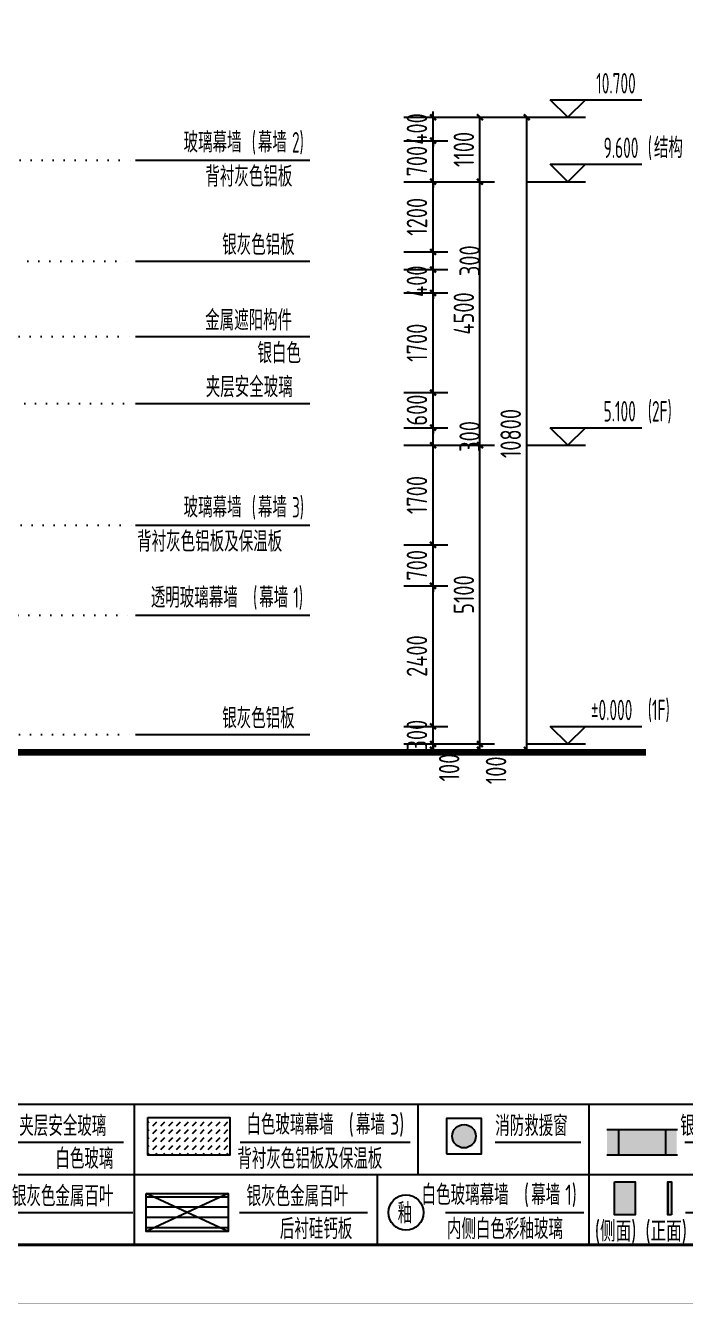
# Model space of a CAD drawing. Extents: x -280168 to 205214, y -148835 to -64913.
# Drawn here: x 60020 to 71278, y -148835 to -127016 of the extents above; entities that cross this region are included whole.
import ezdxf

# ---------------------------------------------------------------- set-up
doc = ezdxf.new("R2010")
doc.units = 0
doc.header["$LTSCALE"] = 1000
doc.header["$MEASUREMENT"] = 0
doc.linetypes.add('DOT2', pattern=[0.125, 0, -0.125])
for name, color, linetype in [('01-标注_尺寸', 124, 'Continuous'), ('01-标注_标高', 200, 'Continuous'), ('01-标注_符号', 200, 'Continuous'), ('01-标注_轴线坐标', 132, 'Continuous'), ('02-TEXT_标注', 130, 'Continuous'), ('E-立面轮廓', 241, 'Continuous'), ('X-立面图例$0$01-标注_符号', 200, 'Continuous'), ('X-立面图例$0$02-TEXT_标注', 130, 'Continuous'), ('X-立面图例$0$03-表格_197', 197, 'Continuous'), ('X-立面图例$0$05-填充_156', 156, 'Continuous'), ('X-立面图例$0$05-填充_18', 18, 'Continuous'), ('X-立面图例$0$05-填充_天正', 26, 'Continuous'), ('X-立面图例$0$A-0-图名图例', 2, 'Continuous'), ('X-立面图例$0$A-C_玻璃幕墙', 140, 'Continuous'), ('X-立面图例$0$A-C_窗', 140, 'Continuous')]:
    doc.layers.add(name, color=color, linetype=linetype)
doc.layers.add('04-不打印_辅助线', color=165, linetype='Continuous', plot=False)
doc.styles.add('_TCH_DIM', font='ros1.shx', dxfattribs={"width": 0.75, "bigfont": 'jd.shx'})
doc.styles.add('_TCH_DIM_T3', font='ros1.shx', dxfattribs={"width": 0.85, "bigfont": 'jd.shx'})
doc.styles.add('logo-3', font='STXIHEI_0.TTF', dxfattribs={"width": 0.75})
doc.styles.add('X-立面图例$0$_TCH_LABEL', font='ROS1', dxfattribs={"width": 0.75, "bigfont": 'JD'})
doc.styles.add('X-立面图例$0$HT_HWXH', font='STXIHEI_0.TTF', dxfattribs={"width": 0.8})
doc.styles.add('X-立面图例$0$HT_JD', font='ROS1', dxfattribs={"width": 0.8, "bigfont": 'JD'})
doc.dimstyles.new('_TCH_ARCH&&100', dxfattribs={"dimtxt": 350, "dimasz": 100, "dimexe": 250, "dimexo": 300, "dimgap": 100, "dimtad": 1, "dimdec": 0, "dimzin": 0, "dimdsep": 46, "dimtxsty": '_TCH_DIM_T3', "dimblk": 'ARCHTICK', "dimcen": 0.09, "dimclrt": 7, "dimazin": 2, "dimtfac": 1, "dimtdec": 0, "dimtix": 1, "dimtmove": 2, "dimatfit": 3, "dimfxl": 0, "dimtolj": 1, "dimtzin": 0, "dimarcsym": 0})
doc.dimstyles.new('副本 ISO-1', dxfattribs={"dimtxt": 2.5, "dimasz": 1.5, "dimexe": 1.25, "dimexo": 0.625, "dimtad": 1, "dimdec": 0, "dimtxsty": 'logo-3', "dimblk": 'ARCHTICK', "dimcen": 2.5, "dimdle": 1, "dimadec": 0, "dimazin": 0, "dimtfac": 1, "dimtdec": 0, "dimtix": 1, "dimtmove": 0, "dimatfit": 3, "dimldrblk": 'AR', "dimfxl": 0, "dimarcsym": 0})

# ---------------------------------------------------------------- blocks, each defined once
blk = doc.blocks.new('图框-A1+1-4')
for points, const_width in [([(0, 0), (1051, 0), (1051, 594), (0, 594)], 0.05), ([(976, 584), (25, 584), (25, 10), (976, 10)], 0.5)]:
    blk.add_lwpolyline(points, close=True, dxfattribs=dict(const_width=const_width))
blk = doc.blocks.new('X-立面图例$0$tysrytr6u')
at = {"color": 131}
blk.add_circle((0, 0), 300, dxfattribs=at)
at = {"color": 131, "style": 'X-立面图例$0$_TCH_LABEL', "width": 0.75}
blk.add_text('釉', height=347, dxfattribs=at).set_placement((-142, -185))
blk = doc.blocks.new('X-立面图例$0$trsajtytuj')
h = blk.add_hatch(color=1)
h.dxf.hatch_style = 1
h.paths.add_polyline_path([(-200, 0, 1), (200, 0, 1)])
at = {"color": 1}
blk.add_lwpolyline([(-300, -300), (300, -300), (300, 300), (-300, 300)], close=True, dxfattribs=at)
blk.add_circle((0, 0), 200, dxfattribs=at)
blk = doc.blocks.new('X-立面图例')
at = {"layer": 'X-立面图例$0$05-填充_156'}
h = blk.add_hatch(dxfattribs=at)
h.set_pattern_fill('DASH', color=256, scale=100, angle=45)
h.set_pattern_definition([(45, (7368.89, -26991.35), (1e-14, 134.70384), [95.25, -95.25])])
h.paths.add_polyline_path([(10551, 1528), (10551, 2172), (9151, 2172), (9151, 1528)])
h = blk.add_hatch(dxfattribs=at)
h.set_pattern_fill('天然石材', color=256, scale=50)
h.set_pattern_definition([(45, (9014.98, -29401.6), (-176.7768, 176.7768), []), (45, (9101.91, -29491.35), (-176.7768, 176.7768), [98.6842, -56.391])])
h.paths.add_polyline_path([(22712, 1428), (22712, 2072), (21312, 2072), (21312, 1428)])
h = blk.add_hatch(dxfattribs=at)
h.set_pattern_fill('CROSS', color=136, scale=100)
h.set_pattern_definition([(0, (-1603.78, -29391.35), (158.75, 158.75), [79.375, -238.125]), (90, (-1564.1, -29431.04), (-158.75, 158.75), [79.375, -238.125])])
h.paths.add_polyline_path([(178, 972), (178, 328), (1578, 328), (1578, 972)])
h = blk.add_hatch(dxfattribs=at)
h.set_pattern_fill('石膏板', color=256, scale=50)
h.set_pattern_definition([(45, (-163.54, 35.86), (-125, 125), [40, -136.7767]), (135, (114.75, 35.86), (-125, -125), [40, -136.7767])])
h.paths.add_polyline_path([(21312, 328), (22712, 328), (22712, 972)])
at = {"layer": 'X-立面图例$0$05-填充_18'}
h = blk.add_hatch(color=256, dxfattribs=at)
h.dxf.hatch_style = 1
h.paths.add_polyline_path([(16983, 1965), (18175, 1965), (18175, 1535), (16983, 1535)])
h = blk.add_hatch(color=256, dxfattribs=at)
h.dxf.hatch_style = 1
h.paths.add_polyline_path([(17113, 1076), (17466, 1076), (17466, 509), (17113, 509)])
h = blk.add_hatch(color=256, dxfattribs=at)
h.dxf.hatch_style = 1
h.paths.add_polyline_path([(18025, 508), (18085, 508), (18085, 1075), (18025, 1075)])
at = {"layer": 'X-立面图例$0$05-填充_天正'}
h = blk.add_hatch(dxfattribs=at)
h.set_pattern_fill('AR-CONC', color=256, scale=200)
h.set_pattern_definition([(50, (-2384.33, -29491.35), (364.3693, -31.8782), [38.1, -419.1]), (355, (-2384.33, -29491.35), (-70.4857, 382.1133), [30.48, -335.28]), (100.451, (-2353.97, -29494), (293.885, 350.2334), [32.38, -356.18]), (46.1842, (-2384.33, -29389.75), (542.158, -84.0847), [57.15, -628.65]), (96.6356, (-2339.15, -29396.76), (474.8085, 494.851), [48.57, -534.27]), (351.184, (-2384.33, -29389.75), (474.809, 494.85), [45.72, -502.92]), (21, (-2333.53, -29415.15), (303.2298, -204.531), [38.1, -419.1]), (326, (-2333.53, -29415.15), (123.604, 368.376), [30.48, -335.28]), (71.4514, (-2308.26, -29432.2), (426.833, 163.8457), [32.38, -356.18]), (37.5, (-2384.33, -29491.35), (6.1772, 169.1101), [0, -331.216, 0, -340.36, 0, -336.55]), (7.5, (-2384.33, -29491.35), (133.6393, 200.3611), [0, -194.056, 0, -323.596, 0, -128.27]), (327.5, (-2497.62, -29491.35), (271.1812, -11.4575), [0, -127, 0, -396.24, 0, -525.78]), (317.5, (-2548.42, -29491.35), (296.2584, 50.853), [0, -165.1, 0, -263.144, 0, -373.38])])
h.paths.add_polyline_path([(6547, 1428), (6547, 2072), (5147, 2072), (5147, 1428)])
at = {"layer": 'X-立面图例$0$A-C_窗'}
h = blk.add_hatch(dxfattribs=at)
h.set_pattern_fill('ANSI31', color=256, scale=110, angle=135)
h.set_pattern_definition([(180, (-3998.79, -1200), (-4e-14, -174.625), [])])
h.paths.add_polyline_path([(6518, 228), (6518, 872), (5118, 872), (5118, 228)])
h = blk.add_hatch(dxfattribs=at)
h.set_pattern_fill('ANSI31', color=256, scale=110, angle=135)
h.set_pattern_definition([(180, (4.95, -1200), (-4e-14, -174.625), [])])
h.paths.add_polyline_path([(10522, 228), (10522, 872), (9122, 872), (9122, 228)])
at = {"layer": 'X-立面图例$0$01-标注_符号'}
for p, q in [((1787, 1750), (4599, 1750)), ((6856, 1750), (8734, 1750)), ((10724, 1750), (13625, 1750)), ((15078, 1750), (16541, 1750)), ((18312, 1750), (21172, 1750)), ((23050, 1750), (24526, 1750)), ((1740, 550), (4587, 550)), ((6712, 550), (8896, 550)), ((10716, 550), (12900, 550)), ((14228, 550), (16588, 550)), ((18327, 550), (21127, 550)), ((22807, 438), (24597, 438))]:
    blk.add_line(p, q, dxfattribs=at)
at = {"layer": 'X-立面图例$0$03-表格_197'}
for p, q in [((0, 2400), (24597, 2400)), ((0, 2400), (0, 0)), ((4915, 2400), (4915, 0)), ((8918, 2400), (8918, 0)), ((13757, 2400), (13757, 1200)), ((16677, 2400), (16677, 0)), ((21204, 2400), (21204, 0)), ((24597, 2400), (24597, 0)), ((0, 1200), (24597, 1200)), ((13062, 1200), (13062, 0)), ((0, 0), (24597, 0))]:
    blk.add_line(p, q, dxfattribs=at)
at = {"layer": 'X-立面图例$0$A-C_玻璃幕墙'}
blk.add_lwpolyline([(22712, 972), (21312, 328)], dxfattribs=at)
at = {"layer": 'X-立面图例$0$A-C_窗'}
for p, q in [((461, 1428), (461, 2072)), ((521, 1428), (521, 2072)), ((1257, 1428), (1257, 2072)), ((1317, 1428), (1317, 2072)), ((16983, 1965), (18185, 1965)), ((21813, 2072), (21813, 1428)), ((461, 1750), (178, 1750)), ((521, 1750), (1257, 1750)), ((1317, 1750), (1578, 1750)), ((21312, 1597), (22712, 1597)), ((18025, 1075), (18025, 508)), ((18085, 1075), (18085, 508)), ((10522, 872), (9122, 228)), ((10522, 228), (9122, 872))]:
    blk.add_line(p, q, dxfattribs=at)
for points in [[(178, 2072), (1578, 2072), (1578, 1428), (178, 1428)], [(5147, 2072), (6547, 2072), (6547, 1428), (5147, 1428)], [(9151, 2172), (10551, 2172), (10551, 1528), (9151, 1528)], [(21312, 2072), (22712, 2072), (22712, 1428), (21312, 1428)], [(178, 972), (1578, 972), (1578, 328), (178, 328)], [(17113, 1076), (17466, 1076), (17466, 509), (17113, 509)], [(18085, 508), (18025, 508), (18025, 1075), (18085, 1075)], [(21312, 972), (22712, 972), (22712, 328), (21312, 328)], [(5118, 872), (6518, 872), (6518, 228), (5118, 228)], [(9122, 872), (10522, 872), (10522, 228), (9122, 228)]]:
    blk.add_lwpolyline(points, close=True, dxfattribs=at)
for points in [[(17183, 1965), (17183, 1535)], [(17985, 1965), (17985, 1535)], [(17985, 1965), (17985, 1535)], [(16983, 1535), (18185, 1535)]]:
    blk.add_lwpolyline(points, dxfattribs=at)
blk.add_blockref('X-立面图例$0$trsajtytuj', (14545, 1853))
blk.add_blockref('X-立面图例$0$tysrytr6u', (13555, 550), dxfattribs=at)
at = {"insert": (16777, 404), "char_height": 350, "width": 27209.6, "attachment_point": 1, "style": 'X-立面图例$0$HT_JD'}
blk.add_mtext('(侧面) (正面)\\P\\pl3150;{\\C1;\\P\\pl0;}    ', dxfattribs=at)
at = {"layer": 'X-立面图例$0$01-标注_符号', "color": 7, "style": 'X-立面图例$0$_TCH_LABEL', "width": 0.75}
for s, height, p in [('浅灰色涂料', 248.1, (22816, 508)), ('/', 250, (23855, 508)), ('真石漆', 248.1, (23993, 508))]:
    blk.add_text(s, height=height, dxfattribs=at).set_placement(p)
at = {"layer": 'X-立面图例$0$02-TEXT_标注', "style": 'X-立面图例$0$_TCH_LABEL', "width": 0.75}
for s, height, p in [('透明玻璃幕墙', 347.3, (1834, 1878)), ('(', 350, (3580, 1878)), ('幕墙', 347.3, (3702, 1878)), ('1)', 350, (4284, 1878)), ('夹层安全玻璃', 347.3, (6957, 1855)), ('白色玻璃幕墙', 347.3, (10833, 1878)), ('(', 350, (12579, 1878)), ('幕墙', 347.3, (12701, 1878)), ('3)', 350, (13283, 1878)), ('消防救援窗', 347.3, (15077, 1855)), ('银灰色铝板女儿墙封顶', 347.3, (18235, 1855)), ('浅灰色石材', 347.3, (23043, 1855)), ('白色玻璃', 347.3, (3438, 1295)), ('白色玻璃', 347.3, (7573, 1295)), ('背衬灰色铝板及保温板', 347.3, (10677, 1295)), ('白色玻璃幕墙', 347.3, (1795, 678)), ('(', 350, (3541, 678)), ('幕墙', 347.3, (3664, 678)), ('2)', 350, (4246, 678)), ('银灰色金属百叶', 347.3, (6831, 655)), ('银灰色金属百叶', 347.3, (10835, 655)), ('白色玻璃幕墙', 347.3, (13822, 678)), ('(', 350, (15568, 678)), ('幕墙', 347.3, (15691, 678)), ('1)', 350, (16273, 678)), ('银白色金属遮阳构件', 347.3, (18471, 655)), ('背衬灰色铝板', 347.3, (2803, 95)), ('后衬硅钙板', 347.3, (11403, 95)), ('内侧白色彩釉玻璃', 347.3, (14254, 95)), ('(', 350, (19093, 95)), ('详见立面标注', 347.3, (19215, 95)), (')', 350, (20961, 95))]:
    blk.add_text(s, height=height, dxfattribs=at).set_placement(p)
at = {"layer": 'X-立面图例$0$A-0-图名图例', "style": 'X-立面图例$0$HT_HWXH', "width": 0.8}
blk.add_text('图例：', height=290.1, dxfattribs=at).set_placement((-12, 2538))
blk = doc.blocks.new('_ArchTick')
at = {"color": 0, "linetype": 'ByBlock', "const_width": 0.4}
blk.add_lwpolyline([(-0.5, -0.5), (0.5, 0.5)], dxfattribs=at)
blk = doc.blocks.new('*X10')
at = {"color": 0}
for p, q in [((-1012.312, 1692.723), (-1012.284, 1692.723)), ((-1012.312, 1692.722), (-1012.312, 1692.723)), ((-1012.311, 1692.724), (-1012.285, 1692.724)), ((-1012.311, 1692.721), (-1012.311, 1692.724)), ((-1012.311, 1692.722), (-1012.283, 1692.722)), ((-1012.31, 1692.725), (-1012.286, 1692.725)), ((-1012.31, 1692.72), (-1012.31, 1692.725)), ((-1012.31, 1692.721), (-1012.282, 1692.721)), ((-1012.309, 1692.726), (-1012.287, 1692.726)), ((-1012.309, 1692.719), (-1012.309, 1692.726)), ((-1012.309, 1692.72), (-1012.281, 1692.72)), ((-1012.308, 1692.727), (-1012.288, 1692.727)), ((-1012.308, 1692.718), (-1012.308, 1692.727)), ((-1012.308, 1692.719), (-1012.28, 1692.719)), ((-1012.307, 1692.728), (-1012.289, 1692.728)), ((-1012.307, 1692.717), (-1012.307, 1692.728)), ((-1012.307, 1692.718), (-1012.279, 1692.718)), ((-1012.306, 1692.729), (-1012.29, 1692.729)), ((-1012.306, 1692.716), (-1012.306, 1692.729)), ((-1012.306, 1692.717), (-1012.278, 1692.717)), ((-1012.305, 1692.73), (-1012.291, 1692.73)), ((-1012.305, 1692.715), (-1012.305, 1692.73)), ((-1012.305, 1692.716), (-1012.277, 1692.716)), ((-1012.304, 1692.731), (-1012.292, 1692.731)), ((-1012.304, 1692.714), (-1012.304, 1692.731)), ((-1012.304, 1692.715), (-1012.276, 1692.715)), ((-1012.303, 1692.732), (-1012.293, 1692.732)), ((-1012.303, 1692.713), (-1012.303, 1692.732)), ((-1012.303, 1692.714), (-1012.275, 1692.714)), ((-1012.302, 1692.733), (-1012.294, 1692.733)), ((-1012.302, 1692.712), (-1012.302, 1692.733)), ((-1012.302, 1692.713), (-1012.274, 1692.713)), ((-1012.301, 1692.734), (-1012.295, 1692.734)), ((-1012.301, 1692.711), (-1012.301, 1692.734)), ((-1012.301, 1692.712), (-1012.273, 1692.712)), ((-1012.3, 1692.735), (-1012.296, 1692.735)), ((-1012.3, 1692.71), (-1012.3, 1692.735)), ((-1012.3, 1692.711), (-1012.272, 1692.711)), ((-1012.299, 1692.736), (-1012.297, 1692.736)), ((-1012.299, 1692.709), (-1012.299, 1692.736)), ((-1012.299, 1692.71), (-1012.271, 1692.71)), ((-1012.298, 1692.708), (-1012.298, 1692.736)), ((-1012.298, 1692.709), (-1012.27, 1692.709)), ((-1012.297, 1692.707), (-1012.297, 1692.735)), ((-1012.297, 1692.708), (-1012.269, 1692.708)), ((-1012.296, 1692.706), (-1012.296, 1692.734)), ((-1012.296, 1692.707), (-1012.268, 1692.707)), ((-1012.295, 1692.705), (-1012.295, 1692.733)), ((-1012.295, 1692.706), (-1012.267, 1692.706)), ((-1012.294, 1692.704), (-1012.294, 1692.732)), ((-1012.294, 1692.705), (-1012.266, 1692.705)), ((-1012.293, 1692.703), (-1012.293, 1692.731)), ((-1012.293, 1692.704), (-1012.265, 1692.704)), ((-1012.292, 1692.702), (-1012.292, 1692.73)), ((-1012.292, 1692.703), (-1012.264, 1692.703)), ((-1012.291, 1692.701), (-1012.291, 1692.729)), ((-1012.291, 1692.702), (-1012.263, 1692.702)), ((-1012.29, 1692.7), (-1012.29, 1692.728)), ((-1012.29, 1692.701), (-1012.262, 1692.701)), ((-1012.289, 1692.699), (-1012.289, 1692.727)), ((-1012.289, 1692.7), (-1012.261, 1692.7)), ((-1012.288, 1692.698), (-1012.288, 1692.726)), ((-1012.288, 1692.699), (-1012.26, 1692.699)), ((-1012.287, 1692.697), (-1012.287, 1692.725)), ((-1012.287, 1692.698), (-1012.259, 1692.698)), ((-1012.286, 1692.696), (-1012.286, 1692.724)), ((-1012.286, 1692.697), (-1012.258, 1692.697)), ((-1012.285, 1692.695), (-1012.285, 1692.723)), ((-1012.285, 1692.696), (-1012.257, 1692.696)), ((-1012.284, 1692.694), (-1012.284, 1692.722)), ((-1012.284, 1692.695), (-1012.256, 1692.695)), ((-1012.283, 1692.693), (-1012.283, 1692.721)), ((-1012.283, 1692.694), (-1012.255, 1692.694)), ((-1012.282, 1692.692), (-1012.282, 1692.72)), ((-1012.282, 1692.693), (-1012.254, 1692.693)), ((-1012.281, 1692.691), (-1012.281, 1692.719)), ((-1012.281, 1692.692), (-1012.253, 1692.692)), ((-1012.28, 1692.69), (-1012.28, 1692.718)), ((-1012.28, 1692.691), (-1012.252, 1692.691)), ((-1012.279, 1692.689), (-1012.279, 1692.717)), ((-1012.279, 1692.69), (-1012.251, 1692.69)), ((-1012.278, 1692.688), (-1012.278, 1692.716)), ((-1012.278, 1692.689), (-1012.25, 1692.689)), ((-1012.277, 1692.687), (-1012.277, 1692.715)), ((-1012.277, 1692.688), (-1012.249, 1692.688)), ((-1012.276, 1692.686), (-1012.276, 1692.714)), ((-1012.276, 1692.687), (-1012.248, 1692.687)), ((-1012.275, 1692.685), (-1012.275, 1692.713)), ((-1012.275, 1692.686), (-1012.247, 1692.686)), ((-1012.274, 1692.684), (-1012.274, 1692.712)), ((-1012.274, 1692.685), (-1012.246, 1692.685)), ((-1012.273, 1692.683), (-1012.273, 1692.711)), ((-1012.273, 1692.684), (-1012.245, 1692.684)), ((-1012.272, 1692.682), (-1012.272, 1692.71)), ((-1012.272, 1692.683), (-1012.244, 1692.683)), ((-1012.271, 1692.681), (-1012.271, 1692.709)), ((-1012.271, 1692.682), (-1012.243, 1692.682)), ((-1012.27, 1692.68), (-1012.27, 1692.708)), ((-1012.27, 1692.681), (-1012.242, 1692.681)), ((-1012.27, 1692.66), (-1012.241, 1692.66)), ((-1012.269, 1692.679), (-1012.269, 1692.707)), ((-1012.269, 1692.68), (-1012.241, 1692.68)), ((-1012.269, 1692.661), (-1012.24, 1692.661)), ((-1012.269, 1692.632), (-1012.269, 1692.661)), ((-1012.268, 1692.678), (-1012.268, 1692.706)), ((-1012.268, 1692.679), (-1012.24, 1692.679)), ((-1012.268, 1692.662), (-1012.239, 1692.662)), ((-1012.268, 1692.633), (-1012.268, 1692.662)), ((-1012.267, 1692.677), (-1012.267, 1692.705)), ((-1012.267, 1692.678), (-1012.239, 1692.678)), ((-1012.267, 1692.663), (-1012.238, 1692.663)), ((-1012.267, 1692.634), (-1012.267, 1692.663)), ((-1012.266, 1692.676), (-1012.266, 1692.704)), ((-1012.266, 1692.677), (-1012.238, 1692.677)), ((-1012.266, 1692.664), (-1012.237, 1692.664)), ((-1012.266, 1692.635), (-1012.266, 1692.664)), ((-1012.265, 1692.675), (-1012.265, 1692.703)), ((-1012.265, 1692.676), (-1012.237, 1692.676)), ((-1012.265, 1692.665), (-1012.236, 1692.665)), ((-1012.265, 1692.636), (-1012.265, 1692.665)), ((-1012.264, 1692.674), (-1012.264, 1692.702)), ((-1012.264, 1692.675), (-1012.236, 1692.675)), ((-1012.264, 1692.666), (-1012.235, 1692.666)), ((-1012.264, 1692.637), (-1012.264, 1692.666)), ((-1012.263, 1692.673), (-1012.263, 1692.701)), ((-1012.263, 1692.674), (-1012.235, 1692.674)), ((-1012.263, 1692.667), (-1012.234, 1692.667)), ((-1012.263, 1692.638), (-1012.263, 1692.667)), ((-1012.262, 1692.672), (-1012.262, 1692.7)), ((-1012.262, 1692.673), (-1012.234, 1692.673)), ((-1012.262, 1692.668), (-1012.233, 1692.668)), ((-1012.262, 1692.639), (-1012.262, 1692.668)), ((-1012.261, 1692.671), (-1012.261, 1692.699)), ((-1012.261, 1692.672), (-1012.233, 1692.672)), ((-1012.261, 1692.669), (-1012.232, 1692.669)), ((-1012.261, 1692.64), (-1012.261, 1692.669)), ((-1012.26, 1692.67), (-1012.26, 1692.698)), ((-1012.26, 1692.671), (-1012.232, 1692.671)), ((-1012.26, 1692.67), (-1012.231, 1692.67)), ((-1012.26, 1692.641), (-1012.26, 1692.67)), ((-1012.259, 1692.642), (-1012.259, 1692.697)), ((-1012.258, 1692.643), (-1012.258, 1692.696)), ((-1012.257, 1692.644), (-1012.257, 1692.695)), ((-1012.256, 1692.645), (-1012.256, 1692.694)), ((-1012.255, 1692.646), (-1012.255, 1692.693)), ((-1012.254, 1692.647), (-1012.254, 1692.692)), ((-1012.253, 1692.648), (-1012.253, 1692.691)), ((-1012.252, 1692.649), (-1012.252, 1692.69)), ((-1012.251, 1692.65), (-1012.251, 1692.689)), ((-1012.25, 1692.651), (-1012.25, 1692.688)), ((-1012.249, 1692.652), (-1012.249, 1692.687)), ((-1012.248, 1692.653), (-1012.248, 1692.686)), ((-1012.247, 1692.654), (-1012.247, 1692.685)), ((-1012.246, 1692.655), (-1012.246, 1692.684)), ((-1012.245, 1692.656), (-1012.245, 1692.683)), ((-1012.244, 1692.657), (-1012.244, 1692.682)), ((-1012.243, 1692.658), (-1012.243, 1692.681)), ((-1012.242, 1692.659), (-1012.242, 1692.68)), ((-1012.241, 1692.66), (-1012.241, 1692.679)), ((-1012.24, 1692.661), (-1012.24, 1692.678)), ((-1012.239, 1692.662), (-1012.239, 1692.677)), ((-1012.238, 1692.663), (-1012.238, 1692.676)), ((-1012.237, 1692.664), (-1012.237, 1692.675)), ((-1012.236, 1692.665), (-1012.236, 1692.674)), ((-1012.235, 1692.666), (-1012.235, 1692.673)), ((-1012.234, 1692.667), (-1012.234, 1692.672)), ((-1012.233, 1692.668), (-1012.233, 1692.671)), ((-1012.232, 1692.669), (-1012.232, 1692.67)), ((-1012.312, 1692.618), (-1012.283, 1692.618)), ((-1012.312, 1692.617), (-1012.312, 1692.618)), ((-1012.311, 1692.619), (-1012.282, 1692.619)), ((-1012.311, 1692.616), (-1012.311, 1692.619)), ((-1012.311, 1692.617), (-1012.284, 1692.617)), ((-1012.31, 1692.62), (-1012.281, 1692.62)), ((-1012.31, 1692.615), (-1012.31, 1692.62)), ((-1012.31, 1692.616), (-1012.285, 1692.616)), ((-1012.309, 1692.621), (-1012.28, 1692.621)), ((-1012.309, 1692.614), (-1012.309, 1692.621)), ((-1012.309, 1692.615), (-1012.286, 1692.615)), ((-1012.308, 1692.622), (-1012.279, 1692.622)), ((-1012.308, 1692.613), (-1012.308, 1692.622)), ((-1012.308, 1692.614), (-1012.287, 1692.614)), ((-1012.307, 1692.623), (-1012.278, 1692.623)), ((-1012.307, 1692.612), (-1012.307, 1692.623)), ((-1012.307, 1692.613), (-1012.288, 1692.613)), ((-1012.306, 1692.624), (-1012.277, 1692.624)), ((-1012.306, 1692.611), (-1012.306, 1692.624)), ((-1012.306, 1692.612), (-1012.289, 1692.612)), ((-1012.305, 1692.625), (-1012.276, 1692.625)), ((-1012.305, 1692.61), (-1012.305, 1692.625)), ((-1012.305, 1692.611), (-1012.29, 1692.611)), ((-1012.304, 1692.626), (-1012.275, 1692.626)), ((-1012.304, 1692.609), (-1012.304, 1692.626)), ((-1012.304, 1692.61), (-1012.291, 1692.61)), ((-1012.303, 1692.627), (-1012.274, 1692.627)), ((-1012.303, 1692.608), (-1012.303, 1692.627)), ((-1012.303, 1692.609), (-1012.292, 1692.609)), ((-1012.302, 1692.628), (-1012.273, 1692.628)), ((-1012.302, 1692.607), (-1012.302, 1692.628)), ((-1012.302, 1692.608), (-1012.293, 1692.608)), ((-1012.301, 1692.629), (-1012.272, 1692.629)), ((-1012.301, 1692.606), (-1012.301, 1692.629)), ((-1012.301, 1692.607), (-1012.294, 1692.607)), ((-1012.3, 1692.63), (-1012.271, 1692.63)), ((-1012.3, 1692.605), (-1012.3, 1692.63)), ((-1012.3, 1692.606), (-1012.295, 1692.606)), ((-1012.299, 1692.631), (-1012.27, 1692.631)), ((-1012.299, 1692.604), (-1012.299, 1692.631)), ((-1012.299, 1692.605), (-1012.296, 1692.605)), ((-1012.298, 1692.632), (-1012.269, 1692.632)), ((-1012.298, 1692.603), (-1012.298, 1692.632)), ((-1012.298, 1692.604), (-1012.297, 1692.604)), ((-1012.297, 1692.633), (-1012.268, 1692.633)), ((-1012.297, 1692.604), (-1012.297, 1692.633)), ((-1012.296, 1692.634), (-1012.267, 1692.634)), ((-1012.296, 1692.605), (-1012.296, 1692.634)), ((-1012.295, 1692.635), (-1012.266, 1692.635)), ((-1012.295, 1692.606), (-1012.295, 1692.635)), ((-1012.294, 1692.636), (-1012.265, 1692.636)), ((-1012.294, 1692.607), (-1012.294, 1692.636)), ((-1012.293, 1692.637), (-1012.264, 1692.637)), ((-1012.293, 1692.608), (-1012.293, 1692.637)), ((-1012.292, 1692.638), (-1012.263, 1692.638)), ((-1012.292, 1692.609), (-1012.292, 1692.638)), ((-1012.291, 1692.639), (-1012.262, 1692.639)), ((-1012.291, 1692.61), (-1012.291, 1692.639)), ((-1012.29, 1692.64), (-1012.261, 1692.64)), ((-1012.29, 1692.611), (-1012.29, 1692.64)), ((-1012.289, 1692.641), (-1012.26, 1692.641)), ((-1012.289, 1692.612), (-1012.289, 1692.641)), ((-1012.288, 1692.642), (-1012.259, 1692.642)), ((-1012.288, 1692.613), (-1012.288, 1692.642)), ((-1012.287, 1692.643), (-1012.258, 1692.643)), ((-1012.287, 1692.614), (-1012.287, 1692.643)), ((-1012.286, 1692.644), (-1012.257, 1692.644)), ((-1012.286, 1692.615), (-1012.286, 1692.644)), ((-1012.285, 1692.645), (-1012.256, 1692.645)), ((-1012.285, 1692.616), (-1012.285, 1692.645)), ((-1012.284, 1692.646), (-1012.255, 1692.646)), ((-1012.284, 1692.617), (-1012.284, 1692.646)), ((-1012.283, 1692.647), (-1012.254, 1692.647)), ((-1012.283, 1692.618), (-1012.283, 1692.647)), ((-1012.282, 1692.648), (-1012.253, 1692.648)), ((-1012.282, 1692.619), (-1012.282, 1692.648)), ((-1012.281, 1692.649), (-1012.252, 1692.649)), ((-1012.281, 1692.62), (-1012.281, 1692.649)), ((-1012.28, 1692.65), (-1012.251, 1692.65)), ((-1012.28, 1692.621), (-1012.28, 1692.65)), ((-1012.279, 1692.651), (-1012.25, 1692.651)), ((-1012.279, 1692.622), (-1012.279, 1692.651)), ((-1012.278, 1692.652), (-1012.249, 1692.652)), ((-1012.278, 1692.623), (-1012.278, 1692.652)), ((-1012.277, 1692.653), (-1012.248, 1692.653)), ((-1012.277, 1692.624), (-1012.277, 1692.653)), ((-1012.276, 1692.654), (-1012.247, 1692.654)), ((-1012.276, 1692.625), (-1012.276, 1692.654)), ((-1012.275, 1692.655), (-1012.246, 1692.655)), ((-1012.275, 1692.626), (-1012.275, 1692.655)), ((-1012.274, 1692.656), (-1012.245, 1692.656)), ((-1012.274, 1692.627), (-1012.274, 1692.656)), ((-1012.273, 1692.657), (-1012.244, 1692.657)), ((-1012.273, 1692.628), (-1012.273, 1692.657)), ((-1012.272, 1692.658), (-1012.243, 1692.658)), ((-1012.272, 1692.629), (-1012.272, 1692.658)), ((-1012.271, 1692.659), (-1012.242, 1692.659)), ((-1012.271, 1692.63), (-1012.271, 1692.659)), ((-1012.27, 1692.631), (-1012.27, 1692.66))]:
    blk.add_line(p, q, dxfattribs=at)
blk = doc.blocks.new('A-ARROW')
blk.add_lwpolyline([(0.081, 0.052), (0.067, 0.067), (0, 0), (0.067, -0.067), (0.081, -0.052), (0.028, 0)], close=True)
at = {"rotation": 180}
blk.add_blockref('*X10', (-1012.231, 1692.67), dxfattribs=at)
blk = doc.blocks.new('AR')
at = {"xscale": -21.59999999986031, "yscale": 21.59999999999127, "zscale": 21.6, "rotation": 359.9999997162888}
blk.add_blockref('A-ARROW', (0, 0), dxfattribs=at)
blk = doc.blocks.new('*D826')
at = {"layer": '01-标注_轴线坐标', "color": 0, "lineweight": -2, "transparency": 16777216}
for p, q in [((67347, -128582), (68822, -128582)), ((68572, -139382), (68572, -128582)), ((67347, -139382), (68822, -139382))]:
    blk.add_line(p, q, dxfattribs=at)
at = {"layer": 'Defpoints', "color": 0, "transparency": 16777216}
for p in [(67047, -128582), (68572, -128582), (67047, -139382)]:
    blk.add_point(p, dxfattribs=at)
at = {"layer": '01-标注_轴线坐标', "color": 0, "lineweight": -2, "transparency": 16777216, "xscale": 100, "yscale": 100, "zscale": 100}
for p, rotation in [((68572, -128582), 90), ((68572, -139382), 270)]:
    blk.add_blockref('_ArchTick', p, dxfattribs=dict(at, rotation=rotation))
at = {"layer": '01-标注_轴线坐标', "color": 7, "transparency": 16777216, "insert": (68297, -133982), "char_height": 350, "attachment_point": 5, "rotation": 90, "style": '_TCH_DIM_T3'}
blk.add_mtext('\\A1;10800', dxfattribs=at)
blk = doc.blocks.new('*D827')
at = {"layer": '01-标注_轴线坐标', "color": 0, "lineweight": -2, "transparency": 16777216}
for p, q in [((66547, -128582), (68022, -128582)), ((67772, -129682), (67772, -128582)), ((66547, -129682), (68022, -129682))]:
    blk.add_line(p, q, dxfattribs=at)
at = {"layer": 'Defpoints', "color": 0, "transparency": 16777216}
for p in [(66247, -128582), (67772, -128582), (66247, -129682)]:
    blk.add_point(p, dxfattribs=at)
at = {"layer": '01-标注_轴线坐标', "color": 0, "lineweight": -2, "transparency": 16777216, "xscale": 100, "yscale": 100, "zscale": 100}
for p, rotation in [((67772, -128582), 90), ((67772, -129682), 270)]:
    blk.add_blockref('_ArchTick', p, dxfattribs=dict(at, rotation=rotation))
at = {"layer": '01-标注_轴线坐标', "color": 7, "transparency": 16777216, "insert": (67497, -129132), "char_height": 350, "attachment_point": 5, "rotation": 90, "style": '_TCH_DIM_T3'}
blk.add_mtext('\\A1;1100', dxfattribs=at)
blk = doc.blocks.new('*D828')
at = {"layer": '01-标注_轴线坐标', "color": 0, "lineweight": -2, "transparency": 16777216}
for p, q in [((66547, -129682), (68022, -129682)), ((67772, -134182), (67772, -129682)), ((66547, -134182), (68022, -134182))]:
    blk.add_line(p, q, dxfattribs=at)
at = {"layer": 'Defpoints', "color": 0, "transparency": 16777216}
for p in [(66247, -129682), (67772, -129682), (66247, -134182)]:
    blk.add_point(p, dxfattribs=at)
at = {"layer": '01-标注_轴线坐标', "color": 0, "lineweight": -2, "transparency": 16777216, "xscale": 100, "yscale": 100, "zscale": 100}
for p, rotation in [((67772, -129682), 90), ((67772, -134182), 270)]:
    blk.add_blockref('_ArchTick', p, dxfattribs=dict(at, rotation=rotation))
at = {"layer": '01-标注_轴线坐标', "color": 7, "transparency": 16777216, "insert": (67497, -131932), "char_height": 350, "attachment_point": 5, "rotation": 90, "style": '_TCH_DIM_T3'}
blk.add_mtext('\\A1;4500', dxfattribs=at)
blk = doc.blocks.new('*D829')
at = {"layer": '01-标注_轴线坐标', "color": 0, "lineweight": -2, "transparency": 16777216}
for p, q in [((66547, -134182), (68022, -134182)), ((67772, -139282), (67772, -134182)), ((66547, -139282), (68022, -139282))]:
    blk.add_line(p, q, dxfattribs=at)
at = {"layer": 'Defpoints', "color": 0, "transparency": 16777216}
for p in [(66247, -134182), (67772, -134182), (66247, -139282)]:
    blk.add_point(p, dxfattribs=at)
at = {"layer": '01-标注_轴线坐标', "color": 0, "lineweight": -2, "transparency": 16777216, "xscale": 100, "yscale": 100, "zscale": 100}
for p, rotation in [((67772, -134182), 90), ((67772, -139282), 270)]:
    blk.add_blockref('_ArchTick', p, dxfattribs=dict(at, rotation=rotation))
at = {"layer": '01-标注_轴线坐标', "color": 7, "transparency": 16777216, "insert": (67497, -136732), "char_height": 350, "attachment_point": 5, "rotation": 90, "style": '_TCH_DIM_T3'}
blk.add_mtext('\\A1;5100', dxfattribs=at)
blk = doc.blocks.new('*D830')
at = {"layer": '01-标注_轴线坐标', "color": 0, "lineweight": -2, "transparency": 16777216}
for p, q in [((67772, -139282), (67772, -139182)), ((66547, -139282), (68022, -139282)), ((66547, -139382), (68022, -139382)), ((67772, -139382), (67772, -139282)), ((67772, -139382), (67772, -139482))]:
    blk.add_line(p, q, dxfattribs=at)
at = {"layer": 'Defpoints', "color": 0, "transparency": 16777216}
for p in [(66247, -139282), (66247, -139382), (67772, -139282)]:
    blk.add_point(p, dxfattribs=at)
at = {"layer": '01-标注_轴线坐标', "color": 0, "lineweight": -2, "transparency": 16777216, "xscale": 100, "yscale": 100, "zscale": 100}
for p, rotation in [((67772, -139282), 270), ((67772, -139382), 90)]:
    blk.add_blockref('_ArchTick', p, dxfattribs=dict(at, rotation=rotation))
at = {"layer": '01-标注_轴线坐标', "color": 7, "transparency": 16777216, "insert": (68047, -139732), "char_height": 350, "attachment_point": 5, "rotation": 90, "style": '_TCH_DIM_T3'}
blk.add_mtext('\\A1;100', dxfattribs=at)
blk = doc.blocks.new('*D831')
at = {"layer": '01-标注_尺寸', "color": 0, "lineweight": -2, "transparency": 16777216}
for p, q in [((66972, -139282), (66972, -139182)), ((66475, -139282), (67222, -139282)), ((66475, -139382), (67222, -139382)), ((66972, -139382), (66972, -139282)), ((66972, -139382), (66972, -139482))]:
    blk.add_line(p, q, dxfattribs=at)
at = {"layer": 'Defpoints', "color": 0, "transparency": 16777216}
for p in [(66175, -139282), (66175, -139382), (66972, -139282)]:
    blk.add_point(p, dxfattribs=at)
at = {"layer": '01-标注_尺寸', "color": 0, "lineweight": -2, "transparency": 16777216, "xscale": 100, "yscale": 100, "zscale": 100}
for p, rotation in [((66972, -139282), 270), ((66972, -139382), 90)]:
    blk.add_blockref('_ArchTick', p, dxfattribs=dict(at, rotation=rotation))
at = {"layer": '01-标注_尺寸', "color": 7, "transparency": 16777216, "insert": (67247, -139685), "char_height": 350, "attachment_point": 5, "rotation": 90, "style": '_TCH_DIM_T3'}
blk.add_mtext('\\A1;100', dxfattribs=at)
blk = doc.blocks.new('*D832')
at = {"layer": '01-标注_尺寸', "color": 0, "lineweight": -2, "transparency": 16777216}
for p, q in [((66972, -138982), (66972, -138882)), ((66475, -138982), (67222, -138982)), ((66972, -139282), (66972, -138982)), ((66475, -139282), (67222, -139282)), ((66972, -139282), (66972, -139382))]:
    blk.add_line(p, q, dxfattribs=at)
at = {"layer": 'Defpoints', "color": 0, "transparency": 16777216}
for p in [(66175, -138982), (66972, -138982), (66175, -139282)]:
    blk.add_point(p, dxfattribs=at)
at = {"layer": '01-标注_尺寸', "color": 0, "lineweight": -2, "transparency": 16777216, "xscale": 100, "yscale": 100, "zscale": 100}
for p, rotation in [((66972, -138982), 270), ((66972, -139282), 90)]:
    blk.add_blockref('_ArchTick', p, dxfattribs=dict(at, rotation=rotation))
at = {"layer": '01-标注_尺寸', "color": 7, "transparency": 16777216, "insert": (66697, -139132), "char_height": 350, "attachment_point": 5, "rotation": 90, "style": '_TCH_DIM_T3'}
blk.add_mtext('\\A1;300', dxfattribs=at)
blk = doc.blocks.new('*D833')
at = {"layer": '01-标注_尺寸', "color": 0, "lineweight": -2, "transparency": 16777216}
for p, q in [((66475, -136582), (67222, -136582)), ((66972, -138982), (66972, -136582)), ((66475, -138982), (67222, -138982))]:
    blk.add_line(p, q, dxfattribs=at)
at = {"layer": 'Defpoints', "color": 0, "transparency": 16777216}
for p in [(66175, -136582), (66972, -136582), (66175, -138982)]:
    blk.add_point(p, dxfattribs=at)
at = {"layer": '01-标注_尺寸', "color": 0, "lineweight": -2, "transparency": 16777216, "xscale": 100, "yscale": 100, "zscale": 100}
for p, rotation in [((66972, -136582), 90), ((66972, -138982), 270)]:
    blk.add_blockref('_ArchTick', p, dxfattribs=dict(at, rotation=rotation))
at = {"layer": '01-标注_尺寸', "color": 7, "transparency": 16777216, "insert": (66697, -137782), "char_height": 350, "attachment_point": 5, "rotation": 90, "style": '_TCH_DIM_T3'}
blk.add_mtext('\\A1;2400', dxfattribs=at)
blk = doc.blocks.new('*D834')
at = {"layer": '01-标注_尺寸', "color": 0, "lineweight": -2, "transparency": 16777216}
for p, q in [((66475, -135882), (67222, -135882)), ((66972, -135882), (66972, -135782)), ((66972, -136582), (66972, -135882)), ((66475, -136582), (67222, -136582)), ((66972, -136582), (66972, -136682))]:
    blk.add_line(p, q, dxfattribs=at)
at = {"layer": 'Defpoints', "color": 0, "transparency": 16777216}
for p in [(66175, -135882), (66972, -135882), (66175, -136582)]:
    blk.add_point(p, dxfattribs=at)
at = {"layer": '01-标注_尺寸', "color": 0, "lineweight": -2, "transparency": 16777216, "xscale": 100, "yscale": 100, "zscale": 100}
for p, rotation in [((66972, -135882), 270), ((66972, -136582), 90)]:
    blk.add_blockref('_ArchTick', p, dxfattribs=dict(at, rotation=rotation))
at = {"layer": '01-标注_尺寸', "color": 7, "transparency": 16777216, "insert": (66697, -136232), "char_height": 350, "attachment_point": 5, "rotation": 90, "style": '_TCH_DIM_T3'}
blk.add_mtext('\\A1;700', dxfattribs=at)
blk = doc.blocks.new('*D835')
at = {"layer": '01-标注_尺寸', "color": 0, "lineweight": -2, "transparency": 16777216}
for p, q in [((66475, -134182), (67222, -134182)), ((66972, -135882), (66972, -134182)), ((66475, -135882), (67222, -135882))]:
    blk.add_line(p, q, dxfattribs=at)
at = {"layer": 'Defpoints', "color": 0, "transparency": 16777216}
for p in [(66175, -134182), (66972, -134182), (66175, -135882)]:
    blk.add_point(p, dxfattribs=at)
at = {"layer": '01-标注_尺寸', "color": 0, "lineweight": -2, "transparency": 16777216, "xscale": 100, "yscale": 100, "zscale": 100}
for p, rotation in [((66972, -134182), 90), ((66972, -135882), 270)]:
    blk.add_blockref('_ArchTick', p, dxfattribs=dict(at, rotation=rotation))
at = {"layer": '01-标注_尺寸', "color": 7, "transparency": 16777216, "insert": (66697, -135032), "char_height": 350, "attachment_point": 5, "rotation": 90, "style": '_TCH_DIM_T3'}
blk.add_mtext('\\A1;1700', dxfattribs=at)
blk = doc.blocks.new('*D836')
at = {"layer": '01-标注_尺寸', "color": 0, "lineweight": -2, "transparency": 16777216}
for p, q in [((66475, -133882), (67222, -133882)), ((66972, -134182), (66972, -133882)), ((66475, -134182), (67222, -134182))]:
    blk.add_line(p, q, dxfattribs=at)
at = {"layer": 'Defpoints', "color": 0, "transparency": 16777216}
for p in [(66175, -133882), (66972, -133882), (66175, -134182)]:
    blk.add_point(p, dxfattribs=at)
at = {"layer": '01-标注_尺寸', "color": 0, "lineweight": -2, "transparency": 16777216, "xscale": 100, "yscale": 100, "zscale": 100}
for p, rotation in [((66972, -133882), 90), ((66972, -134182), 270)]:
    blk.add_blockref('_ArchTick', p, dxfattribs=dict(at, rotation=rotation))
at = {"layer": '01-标注_尺寸', "color": 7, "transparency": 16777216, "insert": (67597, -134032), "char_height": 350, "attachment_point": 5, "rotation": 90, "style": '_TCH_DIM_T3'}
blk.add_mtext('\\A1;300', dxfattribs=at)
blk = doc.blocks.new('*D837')
at = {"layer": '01-标注_尺寸', "color": 0, "lineweight": -2, "transparency": 16777216}
for p, q in [((66475, -133282), (67222, -133282)), ((66972, -133282), (66972, -133182)), ((66972, -133882), (66972, -133282)), ((66475, -133882), (67222, -133882)), ((66972, -133882), (66972, -133982))]:
    blk.add_line(p, q, dxfattribs=at)
at = {"layer": 'Defpoints', "color": 0, "transparency": 16777216}
for p in [(66175, -133282), (66972, -133282), (66175, -133882)]:
    blk.add_point(p, dxfattribs=at)
at = {"layer": '01-标注_尺寸', "color": 0, "lineweight": -2, "transparency": 16777216, "xscale": 100, "yscale": 100, "zscale": 100}
for p, rotation in [((66972, -133282), 270), ((66972, -133882), 90)]:
    blk.add_blockref('_ArchTick', p, dxfattribs=dict(at, rotation=rotation))
at = {"layer": '01-标注_尺寸', "color": 7, "transparency": 16777216, "insert": (66697, -133582), "char_height": 350, "attachment_point": 5, "rotation": 90, "style": '_TCH_DIM_T3'}
blk.add_mtext('\\A1;600', dxfattribs=at)
blk = doc.blocks.new('*D838')
at = {"layer": '01-标注_尺寸', "color": 0, "lineweight": -2, "transparency": 16777216}
for p, q in [((66475, -131582), (67222, -131582)), ((66972, -133282), (66972, -131582)), ((66475, -133282), (67222, -133282))]:
    blk.add_line(p, q, dxfattribs=at)
at = {"layer": 'Defpoints', "color": 0, "transparency": 16777216}
for p in [(66175, -131582), (66972, -131582), (66175, -133282)]:
    blk.add_point(p, dxfattribs=at)
at = {"layer": '01-标注_尺寸', "color": 0, "lineweight": -2, "transparency": 16777216, "xscale": 100, "yscale": 100, "zscale": 100}
for p, rotation in [((66972, -131582), 90), ((66972, -133282), 270)]:
    blk.add_blockref('_ArchTick', p, dxfattribs=dict(at, rotation=rotation))
at = {"layer": '01-标注_尺寸', "color": 7, "transparency": 16777216, "insert": (66697, -132432), "char_height": 350, "attachment_point": 5, "rotation": 90, "style": '_TCH_DIM_T3'}
blk.add_mtext('\\A1;1700', dxfattribs=at)
blk = doc.blocks.new('*D839')
at = {"layer": '01-标注_尺寸', "color": 0, "lineweight": -2, "transparency": 16777216}
for p, q in [((66972, -131182), (66972, -131082)), ((66475, -131182), (67222, -131182)), ((66972, -131582), (66972, -131182)), ((66475, -131582), (67222, -131582)), ((66972, -131582), (66972, -131682))]:
    blk.add_line(p, q, dxfattribs=at)
at = {"layer": 'Defpoints', "color": 0, "transparency": 16777216}
for p in [(66175, -131182), (66972, -131182), (66175, -131582)]:
    blk.add_point(p, dxfattribs=at)
at = {"layer": '01-标注_尺寸', "color": 0, "lineweight": -2, "transparency": 16777216, "xscale": 100, "yscale": 100, "zscale": 100}
for p, rotation in [((66972, -131182), 270), ((66972, -131582), 90)]:
    blk.add_blockref('_ArchTick', p, dxfattribs=dict(at, rotation=rotation))
at = {"layer": '01-标注_尺寸', "color": 7, "transparency": 16777216, "insert": (66697, -131382), "char_height": 350, "attachment_point": 5, "rotation": 90, "style": '_TCH_DIM_T3'}
blk.add_mtext('\\A1;400', dxfattribs=at)
blk = doc.blocks.new('*D840')
at = {"layer": '01-标注_尺寸', "color": 0, "lineweight": -2, "transparency": 16777216}
for p, q in [((66475, -130882), (67222, -130882)), ((66972, -131182), (66972, -130882)), ((66475, -131182), (67222, -131182))]:
    blk.add_line(p, q, dxfattribs=at)
at = {"layer": 'Defpoints', "color": 0, "transparency": 16777216}
for p in [(66175, -130882), (66972, -130882), (66175, -131182)]:
    blk.add_point(p, dxfattribs=at)
at = {"layer": '01-标注_尺寸', "color": 0, "lineweight": -2, "transparency": 16777216, "xscale": 100, "yscale": 100, "zscale": 100}
for p, rotation in [((66972, -130882), 90), ((66972, -131182), 270)]:
    blk.add_blockref('_ArchTick', p, dxfattribs=dict(at, rotation=rotation))
at = {"layer": '01-标注_尺寸', "color": 7, "transparency": 16777216, "insert": (67597, -131032), "char_height": 350, "attachment_point": 5, "rotation": 90, "style": '_TCH_DIM_T3'}
blk.add_mtext('\\A1;300', dxfattribs=at)
blk = doc.blocks.new('*D841')
at = {"layer": '01-标注_尺寸', "color": 0, "lineweight": -2, "transparency": 16777216}
for p, q in [((66475, -129682), (67222, -129682)), ((66972, -130882), (66972, -129682)), ((66475, -130882), (67222, -130882))]:
    blk.add_line(p, q, dxfattribs=at)
at = {"layer": 'Defpoints', "color": 0, "transparency": 16777216}
for p in [(66175, -129682), (66972, -129682), (66175, -130882)]:
    blk.add_point(p, dxfattribs=at)
at = {"layer": '01-标注_尺寸', "color": 0, "lineweight": -2, "transparency": 16777216, "xscale": 100, "yscale": 100, "zscale": 100}
for p, rotation in [((66972, -129682), 90), ((66972, -130882), 270)]:
    blk.add_blockref('_ArchTick', p, dxfattribs=dict(at, rotation=rotation))
at = {"layer": '01-标注_尺寸', "color": 7, "transparency": 16777216, "insert": (66697, -130282), "char_height": 350, "attachment_point": 5, "rotation": 90, "style": '_TCH_DIM_T3'}
blk.add_mtext('\\A1;1200', dxfattribs=at)
blk = doc.blocks.new('*D842')
at = {"layer": '01-标注_尺寸', "color": 0, "lineweight": -2, "transparency": 16777216}
for p, q in [((66972, -128982), (66972, -128882)), ((66475, -128982), (67222, -128982)), ((66972, -129682), (66972, -128982)), ((66475, -129682), (67222, -129682)), ((66972, -129682), (66972, -129782))]:
    blk.add_line(p, q, dxfattribs=at)
at = {"layer": 'Defpoints', "color": 0, "transparency": 16777216}
for p in [(66175, -128982), (66972, -128982), (66175, -129682)]:
    blk.add_point(p, dxfattribs=at)
at = {"layer": '01-标注_尺寸', "color": 0, "lineweight": -2, "transparency": 16777216, "xscale": 100, "yscale": 100, "zscale": 100}
for p, rotation in [((66972, -128982), 270), ((66972, -129682), 90)]:
    blk.add_blockref('_ArchTick', p, dxfattribs=dict(at, rotation=rotation))
at = {"layer": '01-标注_尺寸', "color": 7, "transparency": 16777216, "insert": (66697, -129332), "char_height": 350, "attachment_point": 5, "rotation": 90, "style": '_TCH_DIM_T3'}
blk.add_mtext('\\A1;700', dxfattribs=at)
blk = doc.blocks.new('*D843')
at = {"layer": '01-标注_尺寸', "color": 0, "lineweight": -2, "transparency": 16777216}
for p, q in [((66972, -128582), (66972, -128482)), ((66475, -128582), (67222, -128582)), ((66972, -128982), (66972, -128582)), ((66475, -128982), (67222, -128982)), ((66972, -128982), (66972, -129082))]:
    blk.add_line(p, q, dxfattribs=at)
at = {"layer": 'Defpoints', "color": 0, "transparency": 16777216}
for p in [(66175, -128582), (66972, -128582), (66175, -128982)]:
    blk.add_point(p, dxfattribs=at)
at = {"layer": '01-标注_尺寸', "color": 0, "lineweight": -2, "transparency": 16777216, "xscale": 100, "yscale": 100, "zscale": 100}
for p, rotation in [((66972, -128582), 270), ((66972, -128982), 90)]:
    blk.add_blockref('_ArchTick', p, dxfattribs=dict(at, rotation=rotation))
at = {"layer": '01-标注_尺寸', "color": 7, "transparency": 16777216, "insert": (66697, -128782), "char_height": 350, "attachment_point": 5, "rotation": 90, "style": '_TCH_DIM_T3'}
blk.add_mtext('\\A1;400', dxfattribs=at)

msp = doc.modelspace()

# ---------------------------------------------------------------- linework, layer by layer
at = {"layer": '01-标注_标高'}
for p, q in [((69271.8, -128582.1), (68971.8, -128282.1)), ((68971.8, -128282.1), (70536.8, -128282.1)), ((69271.8, -128582.1), (69571.8, -128282.1)), ((68571.8, -128582.1), (69571.8, -128582.1)), ((69271.8, -129682.1), (68971.8, -129382.1)), ((68971.8, -129382.1), (70536.8, -129382.1)), ((69271.8, -129682.1), (69571.8, -129382.1)), ((68571.8, -129682.1), (69571.8, -129682.1)), ((69271.8, -134182.1), (68971.8, -133882.1)), ((68971.8, -133882.1), (70536.8, -133882.1)), ((69271.8, -134182.1), (69571.8, -133882.1)), ((68571.8, -134182.1), (69571.8, -134182.1)), ((69271.8, -139282.1), (68971.8, -138982.1)), ((68971.8, -138982.1), (70536.8, -138982.1)), ((69271.8, -139282.1), (69571.8, -138982.1)), ((68571.8, -139282.1), (69571.8, -139282.1))]:
    msp.add_line(p, q, dxfattribs=at)
at = {"layer": '01-标注_符号'}
for p, q in [((61894.8, -129312.6), (64871.2, -129312.6)), ((61894.8, -131039.3), (64871.2, -131039.3)), ((61894.8, -132328.1), (64871.2, -132328.1)), ((61894.8, -133468.1), (64871.2, -133468.1)), ((61894.8, -135544.2), (64871.2, -135544.2)), ((61894.8, -137084.5), (64871.2, -137084.5)), ((61894.8, -139122.7), (64871.2, -139122.7))]:
    msp.add_line(p, q, dxfattribs=at)
at = {"layer": '04-不打印_辅助线'}
msp.add_lwpolyline([(-17547.6, -145432.1), (77552.4, -145432.1), (77552.4, -117932.1), (-17547.6, -117932.1)], close=True, dxfattribs=at)
at = {"layer": 'E-立面轮廓'}
msp.add_line((-10553.2, -139382.1), (70605.7, -139382.1), dxfattribs=at)
msp.add_line((-10553.2, -139382.1), (70605.7, -139382.1), dxfattribs=at)
at = {"layer": 'E-立面轮廓', "const_width": 100}
msp.add_lwpolyline([(-10553.2, -139432.1), (70605.7, -139432.1)], dxfattribs=at)

# ---------------------------------------------------------------- block references
at = {"xscale": 100, "yscale": 100, "zscale": 100}
msp.add_blockref('图框-A1+1-4', (-20047.6, -148832.1), dxfattribs=at)
msp.add_blockref('X-立面图例', (52955.5, -147832.1))

# ---------------------------------------------------------------- texts
at = {"layer": '02-TEXT_标注', "style": '_TCH_DIM'}
for s, height, width, p in [('10.700', 350, 0.6375, (69755.6, -128177.1)), ('玻璃幕墙', 347.29, 0.75, (62715.3, -129184.2)), ('(', 350, 0.6375, (63879.3, -129184.2)), ('幕墙', 347.29, 0.75, (63983.4, -129184.2)), ('2)', 350, 0.6375, (64565.4, -129184.2)), ('9.600', 350, 0.6375, (69882.1, -129277.1)), ('(', 350, 0.6375, (70636.8, -129277.1)), ('结构', 347.29, 0.75, (70740.9, -129277.1)), ('背衬灰色铝板', 347.29, 0.75, (63087.4, -129767.6)), ('银灰色铝板', 347.29, 0.75, (63374.3, -130934.3)), ('金属遮阳构件', 347.29, 0.75, (63083.3, -132223.1)), ('银白色', 347.29, 0.75, (63976.6, -132783.1)), ('夹层安全玻璃', 347.29, 0.75, (63093.5, -133363.1)), ('5.100', 350, 0.6375, (69882.1, -133777.1)), ('(2F)', 350, 0.6375, (70636.8, -133777.1)), ('玻璃幕墙', 347.29, 0.75, (62715.3, -135415.8)), ('(', 350, 0.6375, (63879.3, -135415.8)), ('幕墙', 347.29, 0.75, (63983.4, -135415.8)), ('3)', 350, 0.6375, (64565.4, -135415.8)), ('背衬灰色铝板及保温板', 347.29, 0.75, (61923.4, -135999.2)), ('透明玻璃幕墙', 347.29, 0.75, (62155.6, -136956.2)), ('(', 350, 0.6375, (63901.6, -136956.2)), ('幕墙', 347.29, 0.75, (64005.7, -136956.2)), ('1)', 350, 0.6375, (64587.7, -136956.2)), ('%%P0.000', 350, 0.6375, (69666.4, -138877.1)), ('(1F)', 350, 0.6375, (70636.8, -138877.1)), ('银灰色铝板', 347.29, 0.75, (63374.3, -139017.7))]:
    msp.add_text(s, height=height, dxfattribs=dict(at, width=width)).set_placement(p)

# ---------------------------------------------------------------- dimensions: what is measured, and where the dimension line sits
at = {"layer": '01-标注_尺寸'}
for p1, p2, picture, middle in [((66174.9, -128982.1), (66174.9, -128582.1), '*D843', (66696.8, -128782.1)), ((66174.9, -129682.1), (66174.9, -128982.1), '*D842', (66696.8, -129332.1)), ((66174.9, -130882.1), (66174.9, -129682.1), '*D841', (66696.8, -130282.1)), ((66174.9, -131582.1), (66174.9, -131182.1), '*D839', (66696.8, -131382.1)), ((66174.9, -133282.1), (66174.9, -131582.1), '*D838', (66696.8, -132432.1)), ((66174.9, -133882.1), (66174.9, -133282.1), '*D837', (66696.8, -133582.1)), ((66174.9, -135882.1), (66174.9, -134182.1), '*D835', (66696.8, -135032.1)), ((66174.9, -136582.1), (66174.9, -135882.1), '*D834', (66696.8, -136232.1)), ((66174.9, -138982.1), (66174.9, -136582.1), '*D833', (66696.8, -137782.1)), ((66174.9, -139282.1), (66174.9, -138982.1), '*D832', (66696.8, -139132.1))]:
    dim = msp.add_aligned_dim(p1=p1, p2=p2, distance=-796.9, dimstyle='_TCH_ARCH&&100', dxfattribs=at)
    dim.commit()
    dim.dimension.update_dxf_attribs({"geometry": picture, "text_midpoint": middle})
for base, p1, p2, picture, middle in [((66971.8, -130882.1), (66174.9, -131182.1), (66174.9, -130882.1), '*D840', (67596.8, -131032.1)), ((66971.8, -133882.1), (66174.9, -134182.1), (66174.9, -133882.1), '*D836', (67596.8, -134032.1)), ((66971.8, -139282.1), (66174.9, -139382.1), (66174.9, -139282.1), '*D831', (67246.8, -139685.3))]:
    dim = msp.add_linear_dim(base=base, p1=p1, p2=p2, angle=90, dimstyle='_TCH_ARCH&&100', dxfattribs=at)
    dim.commit()
    dim.dimension.update_dxf_attribs({"geometry": picture, "text_midpoint": middle, "dimtype": 161})
at = {"layer": '01-标注_轴线坐标'}
for p1, p2, picture, middle in [((66246.5, -129682.1), (66246.5, -128582.1), '*D827', (67496.8, -129132.1)), ((67046.5, -139382.1), (67046.5, -128582.1), '*D826', (68296.8, -133982.1)), ((66246.5, -134182.1), (66246.5, -129682.1), '*D828', (67496.8, -131932.1)), ((66246.5, -139282.1), (66246.5, -134182.1), '*D829', (67496.8, -136732.1))]:
    dim = msp.add_aligned_dim(p1=p1, p2=p2, distance=-1525.3, dimstyle='_TCH_ARCH&&100', dxfattribs=at)
    dim.commit()
    dim.dimension.update_dxf_attribs({"geometry": picture, "text_midpoint": middle})
dim = msp.add_linear_dim(base=(67771.8, -139282.1), p1=(66246.5, -139382.1), p2=(66246.5, -139282.1), angle=90, dimstyle='_TCH_ARCH&&100', dxfattribs=at)
dim.commit()
dim.dimension.update_dxf_attribs({"geometry": '*D830', "text_midpoint": (68046.8, -139732.1), "dimtype": 161})

# ---------------------------------------------------------------- leaders
at = {"layer": '01-标注_符号', "color": 51, "linetype": 'DOT2', "ltscale": 1.5}
for points in [[(58053.2, -129312.6), (61894.8, -129312.6)], [(54991, -131039.3), (61894.8, -131039.3)], [(58598.4, -132328.1), (61894.8, -132328.1)], [(44996.1, -133468.1), (61894.8, -133468.1)], [(45312.6, -135544.2), (61894.8, -135544.2)], [(45254.3, -137084.5), (61894.8, -137084.5)], [(57854.4, -139122.7), (61894.8, -139122.7)]]:
    msp.add_leader(points, dimstyle='副本 ISO-1', override={"dimasz": 75, "dimtad": 0}, dxfattribs=at)

doc.saveas('drawing.dxf')
